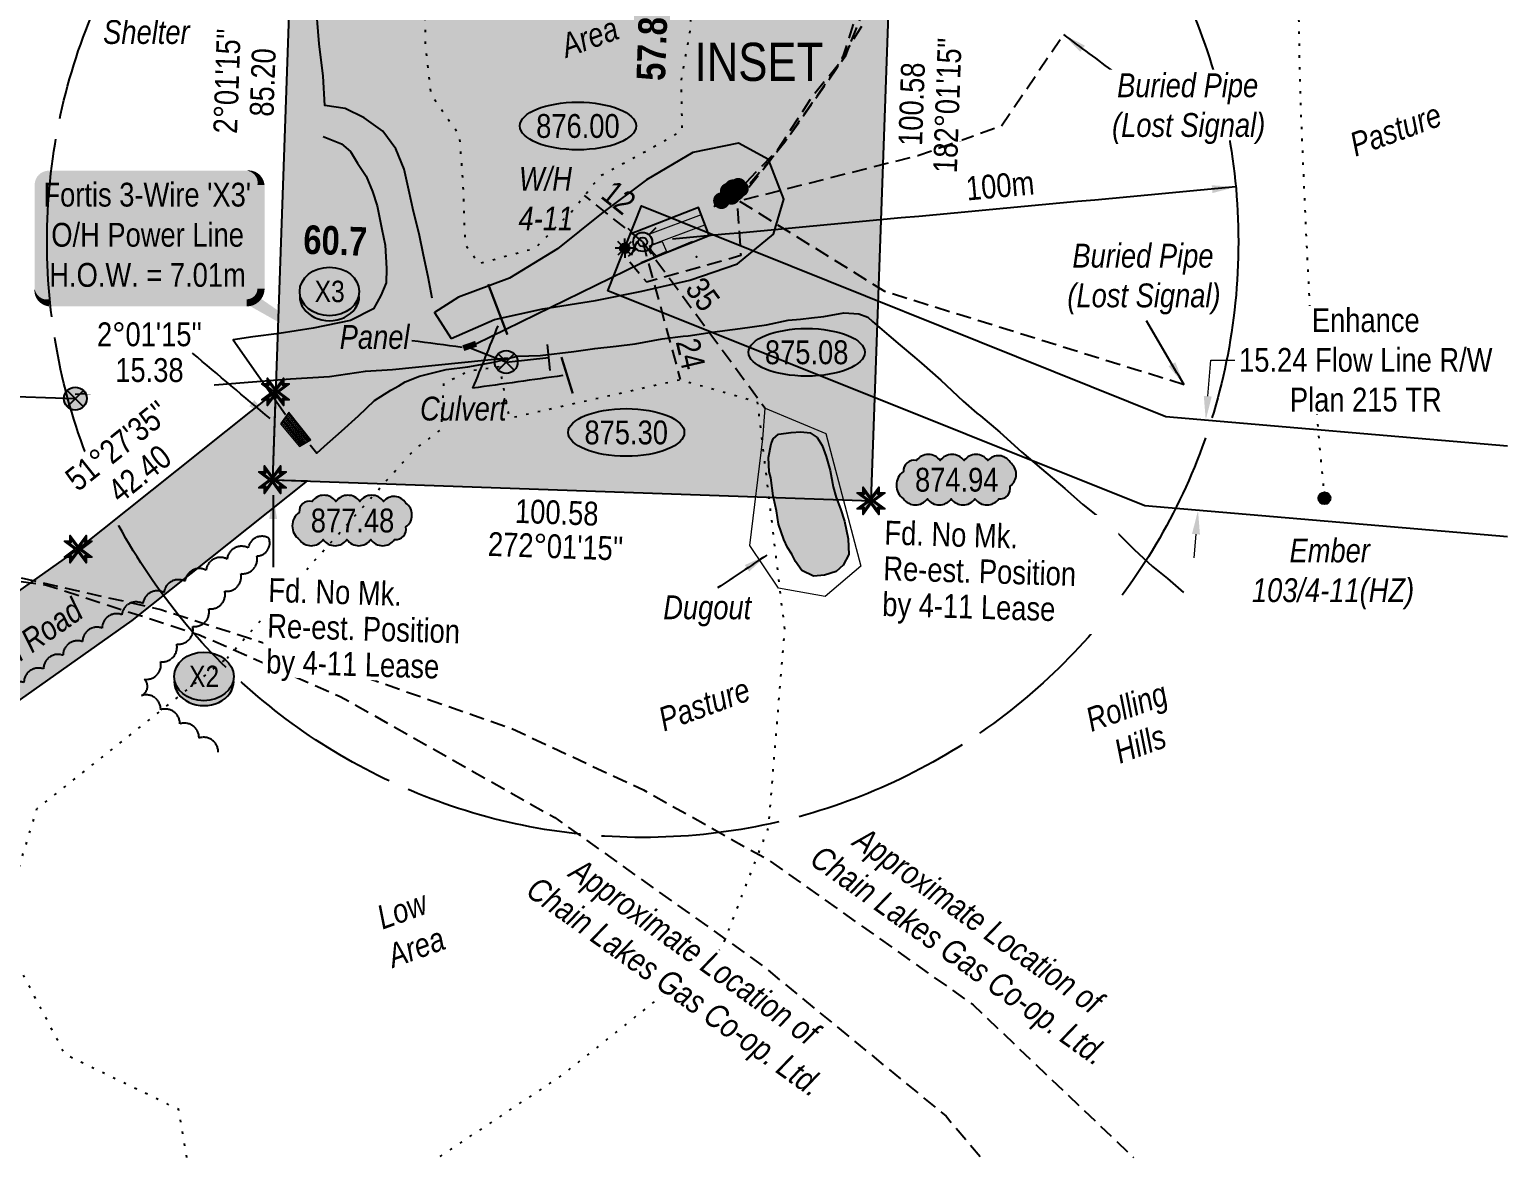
# Model space of a CAD drawing. Extents: x 336647 to 340847, y 5810211 to 5813101.
# Drawn here: x 338001 to 338621, y 5810412 to 5810886 of the extents above; entities that cross this region are included whole.
import ezdxf
from ezdxf.enums import TextEntityAlignment as Align

# ---------------------------------------------------------------- set-up
doc = ezdxf.new("R2010")
doc.units = 0
doc.header["$LTSCALE"] = 5
doc.header["$PDSIZE"] = 0.5
for name, pattern in [('0', [1, 1, 0]), ('foc-BUFFER', [16.75, 15, -1.75]), ('foc-DOT', [1, 0.2, -0.8]), ('foc-TIELINE', [1.875, 1.25, -0.625]), ('foc-TOPO', [1, 0.2, -0.8]), ('UG_PIPE', [1.875, 1.25, -0.625])]:
    doc.linetypes.add(name, pattern=pattern)
doc.layers.get('Defpoints').update_dxf_attribs({"color": 9})
for name, color, linetype in [('ABADATA-DRILL', 8, 'foc-DOT'), ('ABADATA-DRILL-T', 8, 'Continuous'), ('AS-CABLE', 224, 'foc-CABLE'), ('AS-FENCE', 48, 'foc-FENCE'), ('AS-PIPE-AG', 44, 'Continuous'), ('AS-PIPE-UG', 44, 'UG_PIPE'), ('AS-PIPE-UG-T', 44, 'Continuous'), ('AS-POWER', 104, 'foc-POWER'), ('AS-POWER-EXISTING-ANC', 72, 'Continuous'), ('AS-POWER-EXISTING-PP', 72, 'Continuous'), ('AS-POWER-T', 104, 'Continuous'), ('AS-ROADS', 254, 'Continuous'), ('AS-SYMBOL', 7, 'Continuous'), ('AUX-BUFFER', 7, 'foc-BUFFER'), ('C-RW', 13, 'Continuous'), ('DETAIL-HZ-Existing', 8, 'foc-DOT'), ('DETAIL-T', 7, 'Continuous'), ('L-BD', 7, 'Continuous'), ('L-MON', 1, 'Continuous'), ('locations_5e26a1a6-cc58-4', 7, 'Continuous'), ('P-CROSSINGS', 250, 'Continuous'), ('P-ELEVATION', 7, 'Continuous'), ('P-PROPOSED', 10, 'Continuous'), ('P-PROPOSED-H', 21, 'Continuous'), ('T-BUSH', 110, '0'), ('T-LOW-AREA', 48, 'foc-TOPO'), ('T-TIE', 201, 'foc-TIELINE'), ('T-WATER', 160, 'Continuous'), ('T-WATER-H', 133, 'Continuous')]:
    doc.layers.add(name, color=color, linetype=linetype)
for name, color, linetype, lineweight in [('AS-GENERAL', 48, 'Continuous', 18), ('C-FLOWLINE-T', 13, 'Continuous', 9), ('C-WS-T', 13, 'Continuous', 9), ('T-TEXT', 48, 'Continuous', 18), ('T-TIE-T', 201, 'Continuous', 18)]:
    doc.layers.add(name, color=color, linetype=linetype, lineweight=lineweight)
doc.styles.add('80', font='ARIALN.TTF', dxfattribs={"height": 10})
doc.styles.add('80CG', font='ARIALN.TTF', dxfattribs={"height": 10})
doc.styles.add('80L', font='ARIALN.TTF', dxfattribs={"height": 10})
doc.styles.add('80LS', font='ARIALNI.TTF', dxfattribs={"height": 10})
doc.styles.add('BOLD', font='ARIALNB.TTF')
doc.styles.add('Crossing', font='ARIALN.TTF', dxfattribs={"height": 10})
doc.styles.add('foc-LtypeFont', font='ARIALN.TTF', dxfattribs={"height": 7.35})
doc.linetypes.add('foc-CABLE', pattern='A,2,-1,["C",foc-LtypeFont,S=0.2,R=0,X=-0.625,Y=-0.75],-1.24,8', length=12.24)
doc.linetypes.add('foc-FENCE', pattern='A,10,-1,["X",foc-LtypeFont,S=0.2,R=0,X=-0.625,Y=-0.75],-1.24', length=12.24)
doc.linetypes.add('foc-POWER', pattern='A,6,-1,["P",foc-LtypeFont,S=0.2,R=0,X=-0.625,Y=-0.75],-1.24,4', length=12.24)
doc.dimstyles.new('CG2011', dxfattribs={"dimscale": 5, "dimtxt": 9, "dimasz": 2, "dimexe": 0.2, "dimexo": 0.0625, "dimgap": 0.5, "dimtad": 0, "dimtih": 1, "dimtoh": 1, "dimzin": 0, "dimdsep": 46, "dimtxsty": '80CG', "dimcen": 0.1, "dimse1": 1, "dimse2": 1, "dimclrd": 256, "dimclrt": 256, "dimaunit": 1, "dimadec": 4, "dimazin": 0, "dimtfac": 0.06, "dimtofl": 0, "dimtmove": 0, "dimatfit": 1, "dimfxl": 0.2, "dimtolj": 1, "dimtzin": 0, "dimlwd": -1, "dimarcsym": 0})
doc.dimstyles.new('Compass 5 000', dxfattribs={"dimscale": 5, "dimtxt": 9, "dimasz": 2, "dimexe": 0.2, "dimexo": 0.0625, "dimgap": 0.5, "dimtad": 0, "dimtih": 1, "dimtoh": 1, "dimzin": 0, "dimdsep": 46, "dimtxsty": '80CG', "dimcen": 0.1, "dimse1": 1, "dimse2": 1, "dimclrd": 256, "dimclrt": 256, "dimaunit": 1, "dimadec": 4, "dimazin": 0, "dimtfac": 0.06, "dimtofl": 0, "dimtmove": 0, "dimatfit": 1, "dimfxl": 0.2, "dimtolj": 1, "dimtzin": 0, "dimlwd": -1, "dimarcsym": 0})

# ---------------------------------------------------------------- blocks, each defined once
blk = doc.blocks.new('GAS')
h = blk.add_hatch(color=255)
h.dxf.hatch_style = 1
edge = h.paths.add_edge_path()
edge.add_arc((0, 0), 0.9, 0, 360)
for p, q in [((-0.81, 0), (-1.62, 0)), ((-0.57, 0.57), (-1.14, 1.14)), ((0, 0.81), (0, 1.62)), ((0.57, 0.57), (1.14, 1.14)), ((1.62, 0), (0.81, 0)), ((-0.57, -0.57), (-1.14, -1.14)), ((0, -0.81), (0, -1.62)), ((1.14, -1.14), (0.57, -0.57))]:
    blk.add_line(p, q)
blk.add_circle((0, 0), 0.8)
blk = doc.blocks.new('BH-Existing')
at = {"layer": 'ABADATA-DRILL-T'}
h = blk.add_hatch(color=256, dxfattribs=at)
h.dxf.hatch_style = 1
edge = h.paths.add_edge_path()
edge.add_arc((0, 0), 0.5, 0, 360)
blk.add_circle((0, 0), 0.5, dxfattribs=at)
blk = doc.blocks.new('*U628')
at = {"color": 72}
blk.add_line((0.12, -1.09), (-0.12, 1.09), dxfattribs=at)
at = {"layer": 'AS-SYMBOL', "color": 72, "flags": 128}
blk.add_lwpolyline([(-3.58, -0.39), (0, 0)], dxfattribs=at)
blk = doc.blocks.new('POWERPOLE')
h = blk.add_hatch(color=255)
edge = h.paths.add_edge_path()
edge.add_arc((0, 0), 0.96, 0, 360)
at = {"linetype": 'Continuous'}
for p, q in [((0.68, -0.68), (-0.68, 0.68)), ((-0.68, -0.68), (0.68, 0.68))]:
    blk.add_line(p, q, dxfattribs=at)
blk.add_circle((0, 0), 0.96, dxfattribs=at)
blk = doc.blocks.new('RISER')
h = blk.add_hatch(color=255)
h.dxf.hatch_style = 1
edge = h.paths.add_edge_path()
edge.add_arc((0, 0), 0.7, 0, 360)
blk.add_hatch(color=48).paths.add_polyline_path([(0.58, -0.15), (-0.58, -0.15, 0.774597)])
at = {"color": 48}
blk.add_line((-0.58, -0.15), (0.58, -0.15), dxfattribs=at)
blk.add_circle((0, 0), 0.6, dxfattribs=at)
blk = doc.blocks.new('WC')
at = {"layer": 'L-MON'}
h = blk.add_hatch(color=255, dxfattribs=at)
h.dxf.hatch_style = 1
edge = h.paths.add_edge_path()
edge.add_arc((0, 0), 0.9, 0, 360)
at = {"layer": 'L-MON', "color": 240, "flags": 128}
for points in [[(-0.62, 0.5), (-1.23, 1.12)], [(0.52, 0.61), (1.13, 1.21)], [(-1.18, -1.18), (-0.56, -0.57)], [(1.16, -1.18), (0.56, -0.57)]]:
    blk.add_lwpolyline(points, dxfattribs=at)
at = {"layer": 'L-MON', "color": 240}
for radius in [0.8, 0.373]:
    blk.add_circle((0, 0), radius, dxfattribs=at)
blk = doc.blocks.new('*D627')
at = {"layer": 'C-FLOWLINE-T', "transparency": 16777216}
for p, q in [((338495.6, 5810731.61), (338496.9, 5810746.8)), ((338496.9, 5810746.8), (338506.9, 5810746.8)), ((338490.65, 5810673.69), (338489.8, 5810663.72))]:
    blk.add_line(p, q, dxfattribs=at)
for points in [[(338493.94, 5810731.75), (338497.26, 5810731.47), (338494.75, 5810721.65)], [(338488.99, 5810673.83), (338492.32, 5810673.55), (338491.51, 5810683.65)]]:
    blk.add_solid(points, dxfattribs=at)
at = {"layer": 'Defpoints', "color": 0, "transparency": 16777216}
for p in [(338517.33, 5810719.72), (338491.51, 5810683.65), (338514.09, 5810681.72)]:
    blk.add_point(p, dxfattribs=at)
at = {"layer": 'C-FLOWLINE-T', "transparency": 16777216, "insert": (338561.9, 5810746.8), "char_height": 10, "attachment_point": 5, "style": '80CG', "bg_fill": 3, "box_fill_scale": 1.1, "bg_fill_color": 256, "bg_fill_true_color": 13158600, "bg_fill_transparency": 0}
blk.add_mtext('\\A1;Enhance\\P15.24 Flow Line R/W\\PPlan 215 TR', dxfattribs=at)
blk = doc.blocks.new('*U632')
h = blk.add_hatch(color=255)
edge = h.paths.add_edge_path()
edge.add_line((-41.5, -28.5), (41.5, -28.5))
edge.add_arc((41.5, -22.5), 6, 270, 360)
edge.add_line((47.5, -22.5), (47.5, 21))
edge.add_arc((41.5, 21), 6, 0, 90)
edge.add_line((41.5, 27), (-41.5, 27))
edge.add_arc((-41.5, 21), 6, 90, 180)
edge.add_line((-47.5, 21), (-47.5, -22.5))
edge.add_arc((-41.5, -22.5), 6, 180, 270)
at = {"color": 104, "flags": 128}
blk.add_lwpolyline([(-41.5, -28.5, 3, 3, 0), (41.5, -28.5, 3, 3, 0.414214), (47.5, -22.5, 3, 3, 0), (47.5, 21, 3, 0, 0.414214), (41.5, 27, 0, 0, 0), (-41.5, 27, 0, 0, 0.414214), (-47.5, 21, 0, 0, 0), (-47.5, -22.5, 0, 3, 0.414214)], format="xyseb", close=True, dxfattribs=at)
at = {"color": 104, "style": '80'}
blk.add_attdef('ENTER_TEXT_001', (-26.89, -4.92), '', height=10, dxfattribs=at)
blk = doc.blocks.new('xing2')
h = blk.add_hatch(color=50)
h.dxf.hatch_style = 1
edge = h.paths.add_edge_path()
edge.add_ellipse((0, 0), major_axis=(-12.5, 0), ratio=0.816297, start_angle=0, end_angle=360)
h = blk.add_hatch(color=250)
h.dxf.hatch_style = 1
edge = h.paths.add_edge_path()
edge.add_ellipse((0, -2.05), major_axis=(-12.5, 0), ratio=0.816297, start_angle=0, end_angle=180)
edge.add_line((12.5, -2.05), (12.5, 0))
edge.add_ellipse((0, 0), major_axis=(-12.5, 0), ratio=0.816297, start_angle=0, end_angle=180, ccw=False)
edge.add_line((-12.5, 0), (-12.5, -2.05))
at = {"color": 250}
blk.add_ellipse((0, 0), major_axis=(-12.5, 0), ratio=0.816297, dxfattribs=at)
blk.add_ellipse((0, -2.05), major_axis=(-12.5, 0), ratio=0.816297, start_param=0, end_param=3.141593, dxfattribs=at)
at = {"color": 250, "style": 'Crossing'}
blk.add_attdef('CROSSING', text='', height=9, dxfattribs=at).set_placement((0.09, 0.02), align=Align.MIDDLE_CENTER)
at = {"color": 250, "style": 'Crossing', "flags": 1}
for tag, p in [('OWNER', (0.09, -12.49)), ('DESCRIPTION', (0.09, -25.77)), ('LOCATION', (0.09, -39.3)), ('DWG_REF', (0.09, -52.84))]:
    blk.add_attdef(tag, text='', height=9, dxfattribs=at).set_placement(p, align=Align.MIDDLE_CENTER)
blk = doc.blocks.new('*U634')
at = {"layer": 'P-ELEVATION'}
h = blk.add_hatch(color=111, dxfattribs=at)
h.dxf.hatch_style = 1
edge = h.paths.add_edge_path()
edge.add_ellipse((0, 0), major_axis=(-24.38, 0), ratio=0.410256, start_angle=0, end_angle=360)
at = {"layer": 'P-ELEVATION', "color": 7, "flags": 128}
blk.add_lwpolyline([(0, 0, 12.5, 0, 0), (-17.46, -23.4, 0, 0, 0)], format="xyseb", dxfattribs=at)
at = {"layer": 'P-ELEVATION', "color": 7}
blk.add_ellipse((0, 0), major_axis=(-24.38, 0), ratio=0.410256, dxfattribs=at)
at = {"layer": 'P-ELEVATION', "style": '80'}
blk.add_attdef('ELEVATION', text='', height=10, dxfattribs=at).set_placement((0, 0), align=Align.MIDDLE_CENTER)
blk = doc.blocks.new('*U635')
at = {"layer": 'P-ELEVATION'}
h = blk.add_hatch(color=111, dxfattribs=at)
h.dxf.hatch_style = 1
edge = h.paths.add_edge_path()
edge.add_arc((-17.35, -4.5), 6.1, 215, 325)
edge.add_arc((-7.35, -4.5), 6.1, 215, 325)
edge.add_arc((2.65, -4.5), 6.1, 215, 325)
edge.add_arc((12.65, -4.5), 6.1, 215, 325)
edge.add_arc((18.14, -3.7), 4.32, 263.43363, 373.43363)
edge.add_arc((18.85, 2.3), 6.1, 305, 415)
edge.add_arc((17.45, 4.39), 5.69, 30.69553, 140.69553)
edge.add_arc((8.05, 4.5), 6.1, 35, 145)
edge.add_arc((-1.95, 4.5), 6.1, 35, 145)
edge.add_arc((-11.95, 4.5), 6.1, 35, 145)
edge.add_arc((-18.04, 3.81), 4.33, 75.42608, 185.42608)
edge.add_arc((-18.36, -2.3), 6.96, 125, 235)
at = {"color": 240, "flags": 128}
blk.add_lwpolyline([(-22.35, -8, 0.520567), (-12.35, -8, 0.520567), (-2.35, -8, 0.520567), (7.65, -8, 0.520567), (17.65, -8, 0.520567), (22.35, -2.7, 0.520567), (22.35, 7.3, 0.520567), (13.05, 8, 0.520567), (3.05, 8, 0.520567), (-6.95, 8, 0.520567), (-16.95, 8, 0.520567), (-22.35, 3.4, 0.520567)], format="xyb", close=True, dxfattribs=at)
at = {"layer": 'P-ELEVATION', "color": 240, "flags": 128}
blk.add_lwpolyline([(0, 0, 12.5, 0, 0), (-13.7, -4.9, 0, 0, 0)], format="xyseb", dxfattribs=at)
at = {"layer": 'P-ELEVATION', "color": 240, "style": '80'}
blk.add_attdef('ELEVATION', text='', height=10, dxfattribs=at).set_placement((0, 0), align=Align.MIDDLE_CENTER)
blk = doc.blocks.new('*U647')
at = {"layer": 'P-ELEVATION'}
h = blk.add_hatch(color=111, dxfattribs=at)
h.dxf.hatch_style = 1
edge = h.paths.add_edge_path()
edge.add_ellipse((0, 0), major_axis=(-24.38, 0), ratio=0.410256, start_angle=0, end_angle=360)
at = {"layer": 'P-ELEVATION', "color": 7, "flags": 128}
blk.add_lwpolyline([(0, 0, 12.5, 0, 0), (22.68, 22.18, 0, 0, 0)], format="xyseb", dxfattribs=at)
at = {"layer": 'P-ELEVATION', "color": 7}
blk.add_ellipse((0, 0), major_axis=(-24.38, 0), ratio=0.410256, dxfattribs=at)
at = {"layer": 'P-ELEVATION', "style": '80'}
blk.add_attdef('ELEVATION', text='', height=10, dxfattribs=at).set_placement((0, 0), align=Align.MIDDLE_CENTER)
blk = doc.blocks.new('*U646')
at = {"layer": 'P-ELEVATION'}
h = blk.add_hatch(color=111, dxfattribs=at)
h.dxf.hatch_style = 1
edge = h.paths.add_edge_path()
edge.add_ellipse((0, 0), major_axis=(-24.38, 0), ratio=0.410256, start_angle=0, end_angle=360)
at = {"layer": 'P-ELEVATION', "color": 7, "flags": 128}
blk.add_lwpolyline([(0, 0, 12.5, 0, 0), (2.81, -29.18, 0, 0, 0)], format="xyseb", dxfattribs=at)
at = {"layer": 'P-ELEVATION', "color": 7}
blk.add_ellipse((0, 0), major_axis=(-24.38, 0), ratio=0.410256, dxfattribs=at)
at = {"layer": 'P-ELEVATION', "style": '80'}
blk.add_attdef('ELEVATION', text='', height=10, dxfattribs=at).set_placement((0, 0), align=Align.MIDDLE_CENTER)
blk = doc.blocks.new('TEMP')
h = blk.add_hatch(color=255)
h.dxf.hatch_style = 1
h.paths.add_polyline_path([(0, 0.25), (-0.67, 1.15), (-0.67, 0.67), (-1.15, 0.67), (-0.25, 0), (-1.15, -0.67), (-0.67, -0.67), (-0.67, -1.15), (0, -0.25), (0.67, -1.15), (0.67, -0.67), (1.15, -0.67), (0.25, 0), (1.15, 0.67), (0.67, 0.67), (0.67, 1.15)])
h.paths.add_polyline_path([(0.57, 0.85), (0.57, 0.57), (0.85, 0.57), (0.08, 0), (0.85, -0.57), (0.57, -0.57), (0.57, -0.85), (0, -0.08), (-0.57, -0.85), (-0.57, -0.57), (-0.85, -0.57), (-0.08, 0), (-0.85, 0.57), (-0.57, 0.57), (-0.57, 0.85), (0, 0.08)], flags=16)
h = blk.add_hatch(color=1)
h.dxf.hatch_style = 1
h.paths.add_polyline_path([(0, 0.08), (-0.57, 0.85), (-0.57, 0.57), (-0.85, 0.57), (-0.08, 0), (-0.85, -0.57), (-0.57, -0.57), (-0.57, -0.85), (0, -0.08), (0.57, -0.85), (0.57, -0.57), (0.85, -0.57), (0.08, 0), (0.85, 0.57), (0.57, 0.57), (0.57, 0.85)])
at = {"color": 1}
for p, q in [((-0.08, 0), (0.08, 0)), ((0, 0.08), (0, -0.08))]:
    blk.add_line(p, q, dxfattribs=at)
at = {"color": 255, "flags": 128}
blk.add_lwpolyline([(-0.25, 0), (-1.15, 0.67), (-0.67, 0.67), (-0.67, 1.15), (0, 0.25), (0.67, 1.15), (0.67, 0.67), (1.15, 0.67), (0.25, 0), (1.15, -0.67), (0.67, -0.67), (0.67, -1.15), (0, -0.25), (-0.67, -1.15), (-0.67, -0.67), (-1.15, -0.67)], close=True, dxfattribs=at)
at = {"color": 1, "flags": 128}
blk.add_lwpolyline([(-0.08, 0), (-0.85, 0.57), (-0.57, 0.57), (-0.57, 0.85), (0, 0.08), (0.57, 0.85), (0.57, 0.57), (0.85, 0.57), (0.08, 0), (0.85, -0.57), (0.57, -0.57), (0.57, -0.85), (0, -0.08), (-0.57, -0.85), (-0.57, -0.57), (-0.85, -0.57)], close=True, dxfattribs=at)

msp = doc.modelspace()

# ---------------------------------------------------------------- hatches: boundary and pattern name
at = {"layer": 'AS-ROADS'}
h = msp.add_hatch(color=256, dxfattribs=at)
h.dxf.hatch_style = 1
h.paths.add_polyline_path([(338178.191, 5810755.826), (338196.372, 5810763.825), (338216.657, 5810768.325), (338238.639, 5810771.732), (338258.184, 5810775.657), (338278.299, 5810780.272), (338298.274, 5810787.16), (338313.334, 5810799.612), (338317.732, 5810814.345), (338311.237, 5810831.025), (338298.672, 5810837.815), (338279.572, 5810833.85), (338260.127, 5810822.467), (338241.174, 5810808.257), (338222.677, 5810793.49), (338202.599, 5810781.105), (338181.149, 5810773.235), (338171.118, 5810766.713)])
at = {"layer": 'P-PROPOSED-H'}
h = msp.add_hatch(color=256, dxfattribs=at)
h.dxf.hatch_style = 1
h.paths.add_polyline_path([(338363.261, 5810938.956), (338112.023, 5810947.823), (338103.155, 5810696.585), (338354.393, 5810687.718)])
h = msp.add_hatch(color=256, dxfattribs=at)
h.dxf.hatch_style = 1
h.paths.add_polyline_path([(337788.533, 5810486.949), (337789.855, 5810524.418), (337817.915, 5810523.427), (338021.561, 5810667.444), (338104.458, 5810733.478), (338103.155, 5810696.585), (338117.673, 5810696.073), (338044.083, 5810637.452), (337829.234, 5810485.513)])
at = {"layer": 'T-WATER-H'}
h = msp.add_hatch(color=256, dxfattribs=at)
h.dxf.hatch_style = 1
h.paths.add_polyline_path([(338315.547, 5810715.683), (338320.787, 5810716.452), (338324.883, 5810716.647), (338328.783, 5810716.257), (338331.708, 5810714.308), (338333.853, 5810710.995), (338335.414, 5810706.318), (338337.169, 5810700.471), (338338.438, 5810693.623), (338339.728, 5810689.041), (338341.543, 5810684.411), (338343.214, 5810679.228), (338344.775, 5810671.822), (338345.057, 5810665.119), (338342.629, 5810660.713), (338339.706, 5810658.092), (338334.815, 5810656.564), (338330.152, 5810656.106), (338325.337, 5810658.474), (338322.659, 5810662.211), (338321.048, 5810665.353), (338319.227, 5810668.119), (338317.667, 5810671.432), (338315.522, 5810677.863), (338314.608, 5810683.524), (338313.305, 5810689.807), (338312.207, 5810697.353), (338311.621, 5810699.886), (338311.232, 5810705.928), (338312.402, 5810711.58), (338313.203, 5810713.715)])

# ---------------------------------------------------------------- linework, layer by layer
at = {"layer": 'ABADATA-DRILL', "flags": 128}
msp.add_lwpolyline([(338524.747, 5811139.496), (338524.969, 5811129.486), (338525.694, 5811108.05), (338526.552, 5811086.811), (338527.769, 5811065.885), (338529.233, 5811044.826), (338530.619, 5811023.695), (338531.871, 5811002.317), (338532.74, 5810980.653), (338533.195, 5810958.601), (338533.35, 5810936.534), (338533.504, 5810914.442), (338533.684, 5810892.4), (338534.044, 5810870.476), (338534.719, 5810848.242), (338535.677, 5810825.499), (338536.649, 5810803.18), (338537.73, 5810781.158), (338538.81, 5810761.363), (338540.07, 5810740.21), (338541.604, 5810720.55), (338542.703, 5810708.257), (338544.545, 5810688.812)], dxfattribs=at)
at = {"layer": 'AS-CABLE', "flags": 128}
for points in [[(338188.537, 5810753.647), (338257.699, 5810787.432), (338279.427, 5810796.605)], [(338201.029, 5810745.972), (338186.047, 5810751.837)]]:
    msp.add_lwpolyline(points, dxfattribs=at)
at = {"layer": 'AS-CABLE', "const_width": 2.5, "flags": 128}
msp.add_lwpolyline([(338188.587, 5810753.65), (338183.222, 5810751.797)], dxfattribs=at)
at = {"layer": 'AS-FENCE', "flags": 128}
for points in [[(338149.394, 5810842.935), (338141.644, 5810848.445), (338133.689, 5810852.365), (338125.159, 5810853.712), (338124.462, 5810865.975), (338122.744, 5810879.495), (338121.137, 5810898.73), (338101.884, 5810901.607), (338100.514, 5810913.137), (338097.319, 5810916.47), (338095.104, 5810932.635), (338092.229, 5810950.772)], [(338170.089, 5810772.727), (338168.464, 5810781.8), (338166.544, 5810790.785), (338164.632, 5810799.762), (338162.372, 5810809.185), (338160.429, 5810818.132), (338158.367, 5810826.912), (338154.912, 5810835.48), (338149.394, 5810842.935)], [(338124.397, 5810840.67), (338132.17, 5810837.61), (338135.821, 5810834.315), (338138.884, 5810829.489), (338142.417, 5810823.957), (338145.126, 5810817.483), (338147.128, 5810811.598), (338149.011, 5810801.786), (338150.482, 5810795.027), (338150.997, 5810785.254), (338150.851, 5810779.279), (338148.658, 5810773.891), (338145.595, 5810768.359), (338135.82, 5810763.415), (338120.196, 5810760.144), (338105.94, 5810758.003), (338094.86, 5810756.527), (338086.586, 5810755.346), (338108.607, 5810723.967)], [(338298.562, 5810816.032), (338288.624, 5810811.295), (338291.439, 5810816.79), (338300.962, 5810821.702), (338298.562, 5810816.032)], [(338257.842, 5810787.785), (338286.347, 5810799.077), (338281.842, 5810810.777), (338253.252, 5810799.64)], [(338118.982, 5810711.257), (338121.817, 5810707.777), (338124.917, 5810710.585), (338132.117, 5810717), (338139.219, 5810723.427), (338145.932, 5810729.76), (338152.814, 5810734.155), (338156.169, 5810736.007), (338158.862, 5810737.6), (338164.849, 5810740), (338175.992, 5810742.777), (338185.069, 5810743.945), (338196.017, 5810745.887), (338206.009, 5810748.37), (338215.412, 5810748.745), (338229.664, 5810750.332), (338238.352, 5810751.672), (338247.412, 5810752.652), (338255.394, 5810753.582), (338266.659, 5810755.725), (338275.539, 5810756.792), (338277.594, 5810757.02), (338287.684, 5810758.497), (338299.412, 5810760.032), (338310.447, 5810761.642), (338319.602, 5810763.54), (338324.752, 5810764.017), (338329.284, 5810764.547), (338334.522, 5810765.147), (338342.929, 5810766.58), (338349.179, 5810766.16), (338352.967, 5810764.79), (338354.947, 5810763.052), (338361.772, 5810757.17), (338366.514, 5810753.015), (338372.579, 5810748.047), (338375.464, 5810745.44), (338383.599, 5810738.415), (338392.962, 5810729.497), (338398.704, 5810724.55), (338400.274, 5810723.395), (338408.317, 5810716.567), (338417.484, 5810708.282), (338425.879, 5810701.122), (338435.562, 5810692.862), (338443.194, 5810686.117), (338449.989, 5810680.692), (338452.597, 5810678.707), (338455.759, 5810676.21), (338464.684, 5810667.335), (338472.387, 5810660.162), (338478.729, 5810655.172), (338485.362, 5810649.272)]]:
    msp.add_lwpolyline(points, dxfattribs=at)
at = {"layer": 'AS-GENERAL'}
for p, q in [((338108.8, 5810723.29), (338117.706, 5810712.428)), ((338109.172, 5810723.822), (338118.249, 5810712.752)), ((338109.543, 5810724.354), (338118.791, 5810713.076)), ((338106.941, 5810720.629), (338114.994, 5810710.809)), ((338107.313, 5810721.161), (338115.536, 5810711.133)), ((338107.684, 5810721.694), (338116.079, 5810711.457)), ((338108.056, 5810722.226), (338116.621, 5810711.781)), ((338108.428, 5810722.758), (338117.164, 5810712.105))]:
    msp.add_line(p, q, dxfattribs=at)
at = {"layer": 'AS-GENERAL', "flags": 128}
for points in [[(338261.317, 5810799.647), (338262.862, 5810795.47), (338284.627, 5810803.597), (338282.964, 5810807.767)], [(338261.297, 5810794.685), (338266.604, 5810796.612), (338268.502, 5810792.365), (338263.374, 5810790.062)], [(338119.224, 5810713.335), (338109.962, 5810724.952), (338106.569, 5810720.097), (338114.452, 5810710.485)]]:
    msp.add_lwpolyline(points, close=True, dxfattribs=at)
at = {"layer": 'AS-GENERAL', "const_width": 1, "flags": 128}
for points in [[(338201.727, 5810757.437), (338193.669, 5810778.64)], [(338229.129, 5810732.792), (338224.394, 5810748.025)]]:
    msp.add_lwpolyline(points, dxfattribs=at)
at = {"layer": 'AS-GENERAL', "flags": 128}
msp.add_lwpolyline([(338309.844, 5810726.652), (338335.357, 5810716.04), (338349.997, 5810660.247), (338335.007, 5810647.552), (338315.442, 5810650.99), (338303.387, 5810668.937), (338308.874, 5810713.685), (338309.844, 5810726.652)], dxfattribs=at)
at = {"layer": 'AS-PIPE-AG', "flags": 128}
for points in [[(338293.507, 5810815.42), (338294.757, 5810816.605)], [(338296.542, 5810816.1), (338295.977, 5810815.687), (338294.417, 5810817.745)], [(338294.987, 5810816.697), (338296.749, 5810818.267)], [(338296.247, 5810819.112), (338297.874, 5810817.147), (338298.449, 5810817.605)], [(338296.862, 5810818.27), (338298.567, 5810819.737)]]:
    msp.add_lwpolyline(points, dxfattribs=at)
at = {"layer": 'AS-PIPE-UG', "flags": 128}
for points in [[(338296.574, 5810814.447), (338303.224, 5810820.595), (338314.114, 5810833.365), (338329.639, 5810857.432), (338340.649, 5810870.962), (338351.584, 5810888.802), (338355.032, 5810917.817), (338342.047, 5810957.655), (338325.614, 5811004.415)], [(338301.957, 5810821.355), (338317.649, 5810837.775), (338342.219, 5810872.842), (338355.517, 5810914.39), (338347.392, 5810939.385), (338328.624, 5811000.14)], [(338303.022, 5810819.337), (338319.837, 5810840.557), (338343.689, 5810874.675), (338356.312, 5810906.245), (338343.799, 5810950.962), (338327.359, 5810999.59), (338327.367, 5810999.592)], [(338291.994, 5810811.857), (338373.942, 5810832.637), (338409.082, 5810845.147), (338435.042, 5810883.425)], [(338256.039, 5810796.582), (338252.647, 5810788.48), (338260.034, 5810779.625), (338299.734, 5810790.77), (338299.754, 5810790.75), (338298.072, 5810815.612)], [(338485.657, 5810736.442), (338360.152, 5810775.527), (338296.862, 5810814.87)], [(337895.53, 5810668.349), (338008.267, 5810652.363), (338072.52, 5810631.449), (338131.541, 5810605.613), (338221.622, 5810554.759), (338308.819, 5810492.567), (338385.815, 5810429.403), (338400.474, 5810412.102)], [(337895.53, 5810668.349), (337985.541, 5810658.103), (338056.3, 5810642.075), (338116.778, 5810622.541), (338203.645, 5810592.085), (338258.851, 5810566.359), (338311.405, 5810536.906), (338397.173, 5810476.092), (338464.456, 5810412.102)]]:
    msp.add_lwpolyline(points, dxfattribs=at)
at = {"layer": 'AS-POWER'}
msp.add_line((337797.419, 5810738.5), (338020.409, 5810730.63), dxfattribs=at)
at = {"layer": 'AS-POWER', "flags": 128}
msp.add_lwpolyline([(338020.377, 5810732.5), (338070.017, 5810735.702), (338110.702, 5810738.87), (338127.089, 5810739.847), (338142.249, 5810742.13), (338153.497, 5810742.855), (338201.802, 5810747.755)], dxfattribs=at)
at = {"layer": 'AS-ROADS', "flags": 128}
msp.add_lwpolyline([(338178.191, 5810755.826), (338196.372, 5810763.825), (338216.657, 5810768.325), (338238.639, 5810771.732), (338258.184, 5810775.657), (338278.299, 5810780.272), (338298.274, 5810787.16), (338313.334, 5810799.612), (338317.732, 5810814.345), (338311.237, 5810831.025), (338298.672, 5810837.815), (338279.572, 5810833.85), (338260.127, 5810822.467), (338241.174, 5810808.257), (338222.677, 5810793.49), (338202.599, 5810781.105), (338181.149, 5810773.235), (338171.118, 5810766.713), (338178.191, 5810755.826)], dxfattribs=at)
at = {"layer": 'AS-ROADS', "const_width": 12.497, "flags": 128}
msp.add_lwpolyline([(338177.672, 5810762.732), (338155.532, 5810750.45), (338135.132, 5810735.577), (338116.469, 5810718.852), (338097.489, 5810702.05), (338078.207, 5810685.155), (338057.484, 5810668.857), (338037.467, 5810653.2), (338016.369, 5810636.762), (337995.334, 5810621.307), (337974.594, 5810607.24), (337952.454, 5810592.707), (337930.604, 5810578.71), (337908.827, 5810563.907), (337861.507, 5810531.762), (337839.447, 5810519.132), (337811.161, 5810509.608)], dxfattribs=at)
at = {"layer": 'C-RW', "flags": 128}
msp.add_lwpolyline([(338621.346, 5810672.57), (338469.142, 5810685.56), (338243.927, 5810775.882), (338257.972, 5810811.535), (338477.962, 5810723.077), (338621.346, 5810710.845)], dxfattribs=at)
at = {"layer": 'locations_5e26a1a6-cc58-4'}
for p in [(338281.089, 5810790.117), (338281.089, 5810790.117), (338544.585, 5810688.834)]:
    msp.add_point(p, dxfattribs=at)
at = {"layer": 'P-PROPOSED', "flags": 128}
msp.add_lwpolyline([(338363.261, 5810938.956), (338112.023, 5810947.823), (338103.155, 5810696.585), (338354.393, 5810687.718)], close=True, dxfattribs=at)
msp.add_lwpolyline([(337788.533, 5810486.949), (337789.855, 5810524.418), (337817.915, 5810523.427), (338021.561, 5810667.444), (338104.458, 5810733.478), (338103.155, 5810696.585), (338117.673, 5810696.073), (338044.083, 5810637.452), (337829.234, 5810485.513), (337788.533, 5810486.949)], dxfattribs=at)
at = {"layer": 'T-BUSH', "flags": 128}
msp.add_lwpolyline([(338080.367, 5810582.19, 0.5205671), (338072.326, 5810588.132, 0.5205671), (338064.285, 5810594.074, 0.5205671), (338056.245, 5810600.015, 0.5205671), (338048.204, 5810605.957, 0.5205671), (338049.484, 5810612.814, 0.5205671), (338056.215, 5810620.207, 0.5205671), (338062.946, 5810627.599, 0.5205671), (338069.677, 5810634.992, 0.5205671), (338076.408, 5810642.384, 0.5205671), (338083.139, 5810649.777, 0.5205671), (338089.87, 5810657.169, 0.5205671), (338096.601, 5810664.562, 0.5205671), (338101.641, 5810672.037, 0.5205671), (338092.942, 5810667.97, 0.5205671), (338084.104, 5810663.294, 0.5205671), (338075.267, 5810658.619, 0.5205671), (338066.43, 5810653.943, 0.5205671), (338057.593, 5810649.267, 0.5205671), (338048.756, 5810644.592, 0.5205671), (338039.919, 5810639.916, 0.5205671), (338031.646, 5810634.315, 0.5205671), (338023.445, 5810628.598, 0.5205671), (338015.243, 5810622.881, 0.5205671), (338007.041, 5810617.164, 0.5205671), (337998.839, 5810611.446, 0.5205671), (337990.638, 5810605.729, 0.5205671), (337982.436, 5810600.012, 0.5205671), (337974.234, 5810594.294, 0.5205671), (337966.032, 5810588.577, 0.5205671), (337957.831, 5810582.86, 0.5205671), (337949.629, 5810577.143, 0.5205671), (337941.427, 5810571.425, 0.5205671), (337933.225, 5810565.708, 0.5205671), (337925.024, 5810559.991, 0.5205671), (337916.822, 5810554.273, 0.5205671), (337908.62, 5810548.556, 0.5205671), (337900.419, 5810542.839, 0.5205671), (337892.217, 5810537.121, 0.5205671), (337884.015, 5810531.404, 0.5205671), (337875.813, 5810525.687, 0.5205671), (337867.612, 5810519.97, 0.5205671), (337859.41, 5810514.252, 0.5205671), (337851.208, 5810508.535, 0.5205671), (337843.006, 5810502.818, 0.5205671), (337834.805, 5810497.1, 0.5205671), (337826.275, 5810491.963, 0.5205671), (337819.351, 5810485.185, 0.5205671), (337815.354, 5810476.334, 0.5205671), (337814.043, 5810466.422, 0.5205671), (337812.733, 5810456.511, 0.5205671), (337811.423, 5810446.599, 0.5205671), (337810.112, 5810436.688, 0.5205671), (337808.233, 5810422.469, 0.5205671)], format="xyb", dxfattribs=at)
at = {"layer": 'T-LOW-AREA', "flags": 128}
for points in [[(338228.537, 5810808.902), (338240.827, 5810824.26), (338258.267, 5810833.615), (338275.109, 5810843.107), (338274.732, 5810864.43), (338278.692, 5810886.35), (338278.234, 5810904.835), (338254.154, 5810905.97), (338235.197, 5810920.57), (338216.232, 5810926.207), (338193.914, 5810931.37), (338174.479, 5810937.667), (338152.129, 5810941.997), (338164.934, 5810920.785), (338166.927, 5810899.167), (338167.287, 5810879.067), (338169.542, 5810858.472), (338181.534, 5810841.267), (338182.979, 5810821.44), (338183.944, 5810795.49), (338189.762, 5810787.325), (338213.459, 5810793.797), (338228.317, 5810808.842), (338228.537, 5810808.902)], [(338084.089, 5810621.695), (338162.587, 5810709.08), (338174.062, 5810717.845), (338175.057, 5810737), (338185.772, 5810742.34), (338198.337, 5810744.085), (338202.484, 5810722.462), (338274.254, 5810738.595), (338306.572, 5810729.262), (338317.989, 5810633.71), (338311.137, 5810550.477), (338291.474, 5810499.892), (338224.759, 5810446.712), (338172.732, 5810412.102)], [(338067.186, 5810412.102), (338063.789, 5810432.262), (338016.107, 5810455.32), (337988.734, 5810507.482), (338004.332, 5810558.45), (338084.089, 5810621.695)]]:
    msp.add_lwpolyline(points, dxfattribs=at)
at = {"layer": 'T-TIE'}
for q in [(338234.119, 5810815.879), (338309.844, 5810726.652), (338274.254, 5810738.595)]:
    msp.add_line((338258.494, 5810796.372), q, dxfattribs=at)
at = {"layer": 'T-WATER', "flags": 128}
msp.add_lwpolyline([(338315.547, 5810715.683), (338320.787, 5810716.452), (338324.883, 5810716.647), (338328.783, 5810716.257), (338331.708, 5810714.308), (338333.853, 5810710.995), (338335.414, 5810706.318), (338337.169, 5810700.471), (338338.438, 5810693.623), (338339.728, 5810689.041), (338341.543, 5810684.411), (338343.214, 5810679.228), (338344.775, 5810671.822), (338345.057, 5810665.119), (338342.629, 5810660.713), (338339.706, 5810658.092), (338334.815, 5810656.564), (338330.152, 5810656.106), (338325.337, 5810658.474), (338322.659, 5810662.211), (338321.048, 5810665.353), (338319.227, 5810668.119), (338317.667, 5810671.432), (338315.522, 5810677.863), (338314.608, 5810683.524), (338313.305, 5810689.807), (338312.207, 5810697.353), (338311.621, 5810699.886), (338311.232, 5810705.928), (338312.402, 5810711.58), (338313.203, 5810713.715)], close=True, dxfattribs=at)

# ---------------------------------------------------------------- block references
at = {"xscale": 0.99977904, "yscale": 0.99977904, "zscale": 0.99977904}
for p, values in [((338390.279, 5810696.572), {'ELEVATION': '874.94'}), ((338136.74, 5810679.46), {'ELEVATION': '877.48'})]:
    msp.add_blockref('*U635', p, dxfattribs=at).add_auto_attribs(values)
at = {"layer": 'ABADATA-DRILL-T', "xscale": 4.998895199999998, "yscale": 4.998895199999998, "zscale": 4.998895199999998}
msp.add_blockref('BH-Existing', (338544.545, 5810688.812), dxfattribs=at)
at = {"layer": 'AS-POWER-EXISTING-ANC', "color": 5, "xscale": 4.998895199999996, "yscale": 4.998895199999996, "zscale": 4.998895199999996}
msp.add_blockref('*U628', (338219.109, 5810747.905), dxfattribs=at)
at = {"layer": 'AS-POWER-EXISTING-PP', "color": 5, "xscale": 4.998895199999996, "yscale": 4.998895199999996, "zscale": 4.998895199999996}
msp.add_blockref('POWERPOLE', (338201.217, 5810745.975), dxfattribs=at)
at = {"layer": 'AS-SYMBOL', "color": 6, "xscale": 4.998895199999996, "yscale": 4.998895199999996, "zscale": 4.998895199999996}
for p in [(338296.297, 5810819.127), (338298.592, 5810819.745), (338291.529, 5810813.687), (338294.397, 5810817.705), (338294.819, 5810816.59), (338295.844, 5810815.51), (338296.777, 5810818.247), (338297.719, 5810817.177), (338299.502, 5810818.77)]:
    msp.add_blockref('RISER', p, dxfattribs=at)
at = {"layer": 'C-FLOWLINE-T', "xscale": 0.99977904, "yscale": 0.99977904, "zscale": 0.99977904}
for name, p, values in [('*U646', (338231.311, 5810845.053), {'ELEVATION': '876.00'}), ('*U634', (338327.3, 5810750.05), {'ELEVATION': '875.08'}), ('*U647', (338251.577, 5810716.422), {'ELEVATION': '875.30'})]:
    msp.add_blockref(name, p, dxfattribs=at).add_auto_attribs(values)
at = {"layer": 'Defpoints', "color": 5, "xscale": 2.499447599999998, "yscale": 2.499447599999998, "zscale": 2.499447599999998}
msp.add_blockref('GAS', (338250.949, 5810793.709), dxfattribs=at)
at = {"layer": 'L-MON', "color": 6}
for name, p, xscale, yscale, zscale in [('WC', (338258.494, 5810796.372), 4.998895199999996, 4.998895199999996, 4.998895199999996), ('TEMP', (338104.458, 5810733.478), 4.9988952, 4.9988952, 4.9988952), ('TEMP', (338103.155, 5810696.585), 4.9988952, 4.9988952, 4.9988952), ('TEMP', (338021.561, 5810667.444), 4.9988952, 4.9988952, 4.9988952)]:
    msp.add_blockref(name, p, dxfattribs=dict(at, xscale=xscale, yscale=yscale, zscale=zscale))
at = {"layer": 'P-CROSSINGS', "xscale": 0.99977904, "yscale": 0.99977904, "zscale": 0.99977904}
for p, values in [((338127.067, 5810775.581), {'CROSSING': 'X3'}), ((338074.376, 5810613.985), {'CROSSING': 'X2'})]:
    msp.add_blockref('xing2', p, dxfattribs=at).add_auto_attribs(values)

# ---------------------------------------------------------------- texts
at = {"layer": 'AS-CABLE', "insert": (338131.026, 5810761.496), "char_height": 9.99779, "attachment_point": 1, "line_spacing_factor": 0.9, "style": '80L'}
msp.add_mtext_dynamic_manual_height_columns('\\pi0.32949;{\\fArial Narrow|b0|i1|c0|p34;Panel}', width=29.88172, gutter_width=49.989, heights=[0], dxfattribs=at)
at = {"layer": 'AS-PIPE-UG-T', "insert": (338432.334, 5810795.61), "char_height": 9.99779, "attachment_point": 1, "style": '80L'}
msp.add_mtext_dynamic_manual_height_columns('\\pi6.4753;{\\fArial Narrow|b0|i1|c0|p34;Buried Pipe\\P\\pi4.3543;(Lost Signal)}', width=71.37558, gutter_width=49.989, heights=[0], dxfattribs=at)
at = {"layer": 'AUX-BUFFER', "style": '80CG'}
msp.add_text('100m', height=9.9978, rotation=5.298917, dxfattribs=at).set_placement((338408.453, 5810820.043), align=Align.MIDDLE_CENTER)
at = {"layer": 'C-WS-T', "insert": (338206.21, 5810827.901), "char_height": 9.99779, "attachment_point": 1, "style": '80L', "bg_fill": 1, "box_fill_scale": 1.1, "bg_fill_color": 21, "bg_fill_transparency": 0}
msp.add_mtext_dynamic_manual_height_columns('\\pi0.34907;{\\fArial Narrow|b0|i1|c0|p34;W/H \\P\\pi0.17857;4-11}', width=21.894, gutter_width=49.989, heights=[0], dxfattribs=at)
at = {"layer": 'DETAIL-HZ-Existing', "insert": (338513.206, 5810671.864), "char_height": 9.99779, "attachment_point": 1, "style": '80L'}
msp.add_mtext_dynamic_manual_height_columns('\\pi16.702;{\\fArial Narrow|b0|i1|c0|p34;Ember \\P\\pi0.91808;103/4-11(HZ)}', width=67.57879, gutter_width=49.989, heights=[0], dxfattribs=at)
at = {"layer": 'DETAIL-T', "color": 3, "insert": (338307.269, 5810885.185), "char_height": 15.9965, "width": 53.77976, "attachment_point": 5, "style": '80CG'}
msp.add_mtext('SEE\\PINSET', dxfattribs=at)
at = {"layer": 'L-BD', "color": 6, "style": '80L'}
for s, p in [("2°01'15''", (338084.05, 5810863.868)), ('85.20', (338099.037, 5810863.339))]:
    msp.add_text(s, height=9.9978, rotation=87.9786, dxfattribs=at).set_placement(p, align=Align.MIDDLE)
at = {"layer": 'L-BD', "color": 5, "style": '80L'}
for s, height, p in [('100.58', 9.9978, (338222.461, 5810682.87)), ("272°01'15''", 9.99779, (338221.956, 5810668.633))]:
    msp.add_text(s, height=height, rotation=357.9702, dxfattribs=at).set_placement(p, align=Align.MIDDLE)
at = {"layer": 'L-BD', "color": 3, "char_height": 11.9951, "width": 26.38487, "attachment_point": 1, "style": 'BOLD', "bg_fill": 1, "box_fill_scale": 1.1, "bg_fill_color": 21, "bg_fill_transparency": 0}
for s, insert, rotation in [('57.8', (338255.85, 5810864.278), 87.967139), ('60.7', (338116.339, 5810803.44), 357.970152)]:
    msp.add_mtext(s, dxfattribs=dict(at, insert=insert, rotation=rotation))
at = {"layer": 'T-TEXT', "style": '80LS'}
msp.add_text('Low Grade Gravel Road', height=10, rotation=35.057059, dxfattribs=at).set_placement((337971.159, 5810607.892), align=Align.MIDDLE_CENTER)
at = {"layer": 'T-TEXT', "char_height": 9.99779, "attachment_point": 1, "rotation": 20, "style": '80L'}
for s, insert in [('\\pi6.9147;{\\fArial Narrow|b0|i1|c0|p34;Low\\P\\pi5.5542;Area}', (338212.196, 5810896.762)), ('\\pi-1.7771;{\\fArial Narrow|b0|i1|c0|p34;Pasture}', (338555.845, 5810842.096)), ('\\pi-1.7771;{\\fArial Narrow|b0|i1|c0|p34;Pasture}', (338265.728, 5810600.836)), ('\\pi0.32682;{\\fArial Narrow|b0|i1|c0|p34;Rolling \\P\\pi6.9795;Hills}', (338443.061, 5810599.947)), ('\\pi6.9147;{\\fArial Narrow|b0|i1|c0|p34;Low\\P\\pi5.5542;Area}', (338139.423, 5810514.717))]:
    msp.add_mtext_dynamic_manual_height_columns(s, width=35.07987, gutter_width=49.989, heights=[0], dxfattribs=dict(at, insert=insert))
at = {"layer": 'T-TEXT', "char_height": 9.99779, "attachment_point": 1, "style": '80L'}
for s, insert in [('\\pi-0.69614;{\\fArial Narrow|b0|i1|c0|p34;Shelter}', (338032.801, 5810889.491)), ('\\pi-0.87005;{\\fArial Narrow|b0|i1|c0|p34;Dugout}', (338267.991, 5810648.01))]:
    msp.add_mtext_dynamic_manual_height_columns(s, width=35.07987, gutter_width=49.989, heights=[0], dxfattribs=dict(at, insert=insert))
at = {"layer": 'T-TEXT', "insert": (338165.383, 5810731.421), "char_height": 9.99779, "attachment_point": 1, "style": '80L', "bg_fill": 1, "box_fill_scale": 1.1, "bg_fill_color": 21, "bg_fill_transparency": 0}
msp.add_mtext_dynamic_manual_height_columns('\\pi-0.3006;{\\fArial Narrow|b0|i1|c0|p34;Culvert}', width=35.07987, gutter_width=49.989, heights=[0], dxfattribs=at)
at = {"layer": 'T-TIE', "style": '80L'}
for s, rotation, p in [('35', 306.372296, (338275.954, 5810776.583)), ('24', 283.24879, (338272.299, 5810754.433))]:
    msp.add_text(s, height=9.9978, rotation=rotation, dxfattribs=at).set_placement(p)
at = {"layer": 'T-TIE-T', "insert": (338246.602, 5810822.947), "char_height": 9.9978, "attachment_point": 1, "rotation": 321.331093, "style": '80L'}
msp.add_mtext_dynamic_manual_height_columns('12', width=12.27599, gutter_width=50, heights=[0], dxfattribs=at)

# ---------------------------------------------------------------- leaders
at = {"layer": 'AS-CABLE', "color": 5, "path_type": 1}
msp.add_leader([(338182.765, 5810752.112), (338161.683, 5810754.912)], dimstyle='Compass 5 000', override={"dimgap": 0.5, "dimtad": 0}, dxfattribs=at)
at = {"layer": 'AS-GENERAL', "color": 4, "path_type": 1}
msp.add_leader([(338310.569, 5810664.924), (338289.941, 5810651.181)], dimstyle='Compass 5 000', override={"dimgap": 0.5, "dimtad": 0}, dxfattribs=at)
at = {"layer": 'AS-PIPE-UG-T', "color": 4, "path_type": 1}
for points in [[(338435.042, 5810883.425), (338456.487, 5810867.493)], [(338485.657, 5810736.442), (338469.83, 5810763.258)]]:
    msp.add_leader(points, dimstyle='Compass 5 000', override={"dimgap": 0.5, "dimtad": 0}, dxfattribs=at)
at = {"layer": 'AUX-BUFFER', "linetype": 'Continuous', "path_type": 1}
msp.add_leader([(338507.371, 5810819.455), (338270.938, 5810797.527)], dimstyle='CG2011', override={"dimasz": 2, "dimgap": 0.5, "dimtad": 0}, dxfattribs=at)
at = {"layer": 'L-MON', "color": 6, "path_type": 1}
msp.add_leader([(338103.445, 5810690.091), (338103.384, 5810659.807)], dimstyle='Compass 5 000', override={"dimgap": 0.5, "dimtad": 0}, dxfattribs=at)
at = {"layer": 'T-TEXT', "path_type": 1}
for points in [[(338197.727, 5810761.212), (338187.143, 5810734.985)], [(338225.001, 5810740.294), (338187.143, 5810734.985)]]:
    msp.add_leader(points, dimstyle='Compass 5 000', override={"dimgap": 0.5, "dimtad": 0}, dxfattribs=at)

# ---------------------------------------------------------------- next in the draw order: texts
at = {"layer": 'AS-PIPE-UG-T', "insert": (338340.02, 5810559.814), "char_height": 10, "attachment_point": 1, "rotation": 324.661356, "style": '80L', "bg_fill": 2}
msp.add_mtext_dynamic_manual_height_columns('\\pi14.436;{\\fArial Narrow|b0|i1|c0|p34;Approximate Location of\\P\\pi4.17;Chain Lakes Gas Co-op. Ltd.}', width=153.91308, gutter_width=50, heights=[0], dxfattribs=at)

# ---------------------------------------------------------------- next in the draw order: texts
at = {"layer": 'AS-PIPE-UG-T', "insert": (338220.917, 5810546.696), "char_height": 10, "attachment_point": 1, "rotation": 324.661356, "style": '80L', "bg_fill": 3, "box_fill_scale": 1.15, "bg_fill_color": 256, "bg_fill_true_color": 256, "bg_fill_transparency": 0}
msp.add_mtext_dynamic_manual_height_columns('\\pi14.436;{\\fArial Narrow|b0|i1|c0|p34;Approximate Location of\\P\\pi4.17;Chain Lakes Gas Co-op. Ltd.}', width=153.91308, gutter_width=50, heights=[0], dxfattribs=at)

# ---------------------------------------------------------------- next in the draw order: linework, layer by layer
at = {"layer": 'AUX-BUFFER', "color": 251, "linetype": 'foc-BUFFER'}
msp.add_circle((338258.494, 5810796.372), 249.945, dxfattribs=at)

# ---------------------------------------------------------------- next in the draw order: texts
at = {"layer": 'AS-PIPE-UG-T', "insert": (338454.905, 5810867.128), "char_height": 9.99779, "attachment_point": 1, "style": '80L', "bg_fill": 3, "box_fill_scale": 1.15, "bg_fill_color": 256, "bg_fill_true_color": 256, "bg_fill_transparency": 0}
msp.add_mtext_dynamic_manual_height_columns('\\pi2.6622;{\\fArial Narrow|b0|i1|c0|p34;Buried Pipe\\P\\pi0.54124;(Lost Signal)}', width=63.74939, gutter_width=49.989, heights=[0], dxfattribs=at)
at = {"layer": 'L-BD', "color": 5, "insert": (338366.342, 5810854.403), "char_height": 9.99779, "width": 26.81815, "attachment_point": 2, "rotation": 87.9671, "line_spacing_factor": 0.9, "style": '80L', "bg_fill": 3, "box_fill_scale": 1.15, "bg_fill_color": 256, "bg_fill_true_color": 256, "bg_fill_transparency": 0}
msp.add_mtext("100.58 182°01'15''", dxfattribs=at)
at = {"layer": 'L-BD', "color": 6, "insert": (338051.53, 5810762.601), "char_height": 9.99779, "width": 44.02165, "attachment_point": 2, "line_spacing_factor": 0.9, "style": '80L', "bg_fill": 2}
msp.add_mtext("2°01'15'' 15.38", dxfattribs=at)
at = {"layer": 'L-MON', "insert": (338360.108, 5810679.411), "char_height": 10.00185, "attachment_point": 1, "rotation": 358.267585, "line_spacing_factor": 0.9, "style": '80L', "bg_fill": 2}
msp.add_mtext_dynamic_manual_height_columns('Fd. No Mk.\\PRe-est. Position \\Pby 4-11 Lease', width=93.05045, gutter_width=49.989, heights=[0], dxfattribs=at)
at = {"layer": 'L-MON', "insert": (338101.601, 5810655.298), "char_height": 10.00185, "attachment_point": 1, "rotation": 358.267585, "line_spacing_factor": 0.9, "style": '80L', "bg_fill": 3, "box_fill_scale": 1.15, "bg_fill_color": 256, "bg_fill_true_color": 256, "bg_fill_transparency": 0}
msp.add_mtext_dynamic_manual_height_columns('Fd. No Mk.\\PRe-est. Position \\Pby 4-11 Lease', width=93.05045, gutter_width=49.989, heights=[0], dxfattribs=at)

# ---------------------------------------------------------------- next in the draw order: dimensions: what is measured, and where the dimension line sits
at = {"layer": 'C-FLOWLINE-T'}
dim = msp.add_linear_dim(base=(338491.505, 5810683.651), p1=(338517.335, 5810719.718), p2=(338514.092, 5810681.724), angle=265.121883, text='Enhance\\P15.24 Flow Line R/W\\PPlan 215 TR', dimstyle='Compass 5 000', override={"dimtfill": 1}, dxfattribs=at)
dim.commit()
dim.dimension.update_dxf_attribs({"geometry": '*D627', "text_midpoint": (338561.895, 5810746.805), "dimtype": 161})

# ---------------------------------------------------------------- next in the draw order: linework, layer by layer
at = {"layer": 'P-CROSSINGS', "color": 104, "flags": 128}
msp.add_lwpolyline([(338142.249, 5810742.13, 0, 9.998, 0), (338050.841, 5810799.316, 0, 0, 0)], format="xyseb", dxfattribs=at)

# ---------------------------------------------------------------- next in the draw order: block references
at = {"layer": 'AS-POWER-T'}
ref = msp.add_blockref('*U632', (338050.841, 5810799.316), dxfattribs=dict(at, xscale=0.99977904, yscale=0.99977904, zscale=0.99977904))
ref.add_attrib('ENTER_TEXT_001', "Fortis 3-Wire 'X3'", (338007.038, 5810811.223), dxfattribs={"layer": '0', "color": 104, "height": 9.99779, "style": '80'})
ref.add_attrib('ENTER_TEXT_002', 'O/H Power Line', (338010.335, 5810794.382), dxfattribs={"layer": '0', "color": 104, "height": 9.99779, "style": '80'})
ref.add_attrib('ENTER_TEXT_003', 'H.O.W. = 7.01m', (338009.507, 5810777.542), dxfattribs={"layer": '0', "color": 104, "height": 9.99779, "style": '80'})
at = {"layer": 'L-MON', "color": 6, "xscale": 4.9988952, "yscale": 4.9988952, "zscale": 4.9988952}
msp.add_blockref('TEMP', (338354.287, 5810687.721), dxfattribs=at)

# ---------------------------------------------------------------- next in the draw order: leaders
at = {"layer": 'L-BD', "color": 6, "path_type": 1}
msp.add_leader([(338102.108, 5810722.233), (338069.655, 5810749.662)], dimstyle='Compass 5 000', override={"dimgap": 0.5, "dimtad": 0}, dxfattribs=at)

# ---------------------------------------------------------------- next in the draw order: texts
at = {"layer": 'L-BD', "color": 6, "insert": (338034.916, 5810714.771), "char_height": 9.99779, "width": 46.62208, "attachment_point": 2, "rotation": 38.5402, "line_spacing_factor": 0.9, "style": '80L', "bg_fill": 3, "box_fill_scale": 1.15, "bg_fill_color": 256, "bg_fill_true_color": 256, "bg_fill_transparency": 0}
msp.add_mtext("51°27'35'' 42.40", dxfattribs=at)

# ---------------------------------------------------------------- next in the draw order: block references
at = {"layer": 'AS-POWER-EXISTING-PP', "color": 6, "xscale": 4.998895199999996, "yscale": 4.998895199999996, "zscale": 4.998895199999996}
msp.add_blockref('POWERPOLE', (338020.409, 5810730.63), dxfattribs=at)

doc.saveas('drawing.dxf')
